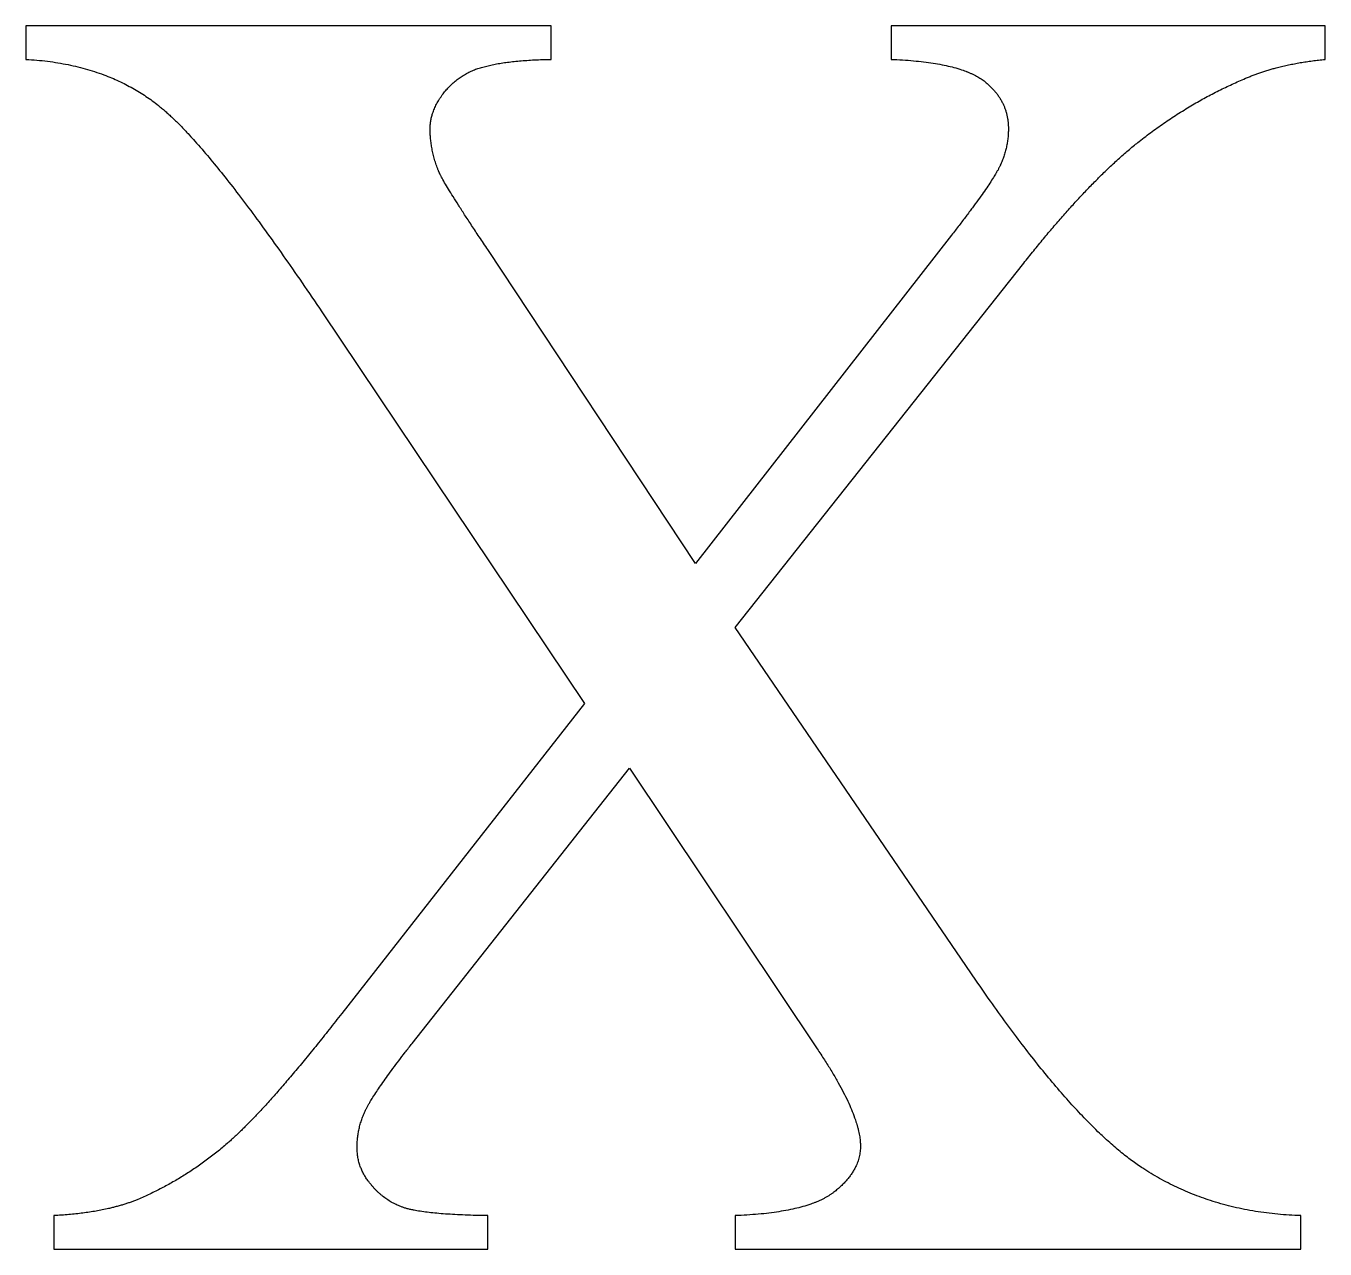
# Model space of a CAD drawing. Header units: millimetres. Extents: x -42.8 to -1.3, y -39.6 to -0.5.
import ezdxf

# ---------------------------------------------------------------- set-up
doc = ezdxf.new("R2010")
doc.units = ezdxf.units.MM
doc.layers.get('0').update_dxf_attribs({"linetype": 'CONTINUOUS'})

msp = doc.modelspace()

# ---------------------------------------------------------------- linework, layer by layer
for p, q in [((-26.002, -0.467), (-42.786, -0.467)), ((-42.786, -0.467), (-42.786, -1.534)), ((-26.002, -1.534), (-26.002, -0.467)), ((-1.258, -0.467), (-15.129, -0.467)), ((-15.129, -0.467), (-15.129, -1.534)), ((-1.258, -1.534), (-1.258, -0.467)), ((-13.197, -7.158), (-21.388, -17.655)), ((-21.388, -17.655), (-28.021, -7.619)), ((-20.119, -19.703), (-10.89, -8.052)), ((-33.327, -9.609), (-24.935, -22.126)), ((-12.419, -30.979), (-20.119, -19.703)), ((-24.935, -22.126), (-32.693, -32.046)), ((-30.443, -32.998), (-23.493, -24.202)), ((-23.493, -24.202), (-17.494, -33.171)), ((-41.892, -38.506), (-41.892, -39.573)), ((-28.021, -39.573), (-28.021, -38.506)), ((-20.119, -38.506), (-20.119, -39.573)), ((-2.036, -39.573), (-2.036, -38.506)), ((-41.892, -39.573), (-28.021, -39.573)), ((-20.119, -39.573), (-2.036, -39.573))]:
    msp.add_line(p, q)
for points in [[(-42.786, -1.534), (-40.191, -1.679), (-38.504, -3.048)], [(-28.482, -1.88), (-27.675, -1.563), (-26.002, -1.534)], [(-15.129, -1.534), (-12.938, -1.621), (-12.159, -2.226)], [(-3.796, -2.14), (-2.729, -1.679), (-1.258, -1.534)], [(-29.477, -2.673), (-29.088, -2.14), (-28.482, -1.88)], [(-12.159, -2.226), (-11.38, -2.832), (-11.38, -3.755)], [(-7.199, -4.159), (-5.584, -2.89), (-3.796, -2.14)], [(-29.866, -3.755), (-29.866, -3.207), (-29.477, -2.673)], [(-38.504, -3.048), (-36.817, -4.418), (-33.327, -9.609)], [(-29.607, -5.082), (-29.866, -4.418), (-29.866, -3.755)], [(-11.38, -3.755), (-11.38, -4.361), (-11.64, -4.923)], [(-10.89, -8.052), (-8.814, -5.428), (-7.199, -4.159)], [(-11.64, -4.923), (-11.899, -5.485), (-13.197, -7.158)], [(-28.021, -7.619), (-29.405, -5.572), (-29.607, -5.082)], [(-7.083, -36.992), (-9.275, -35.565), (-12.419, -30.979)], [(-32.693, -32.046), (-35.057, -35.074), (-36.355, -36.199)], [(-31.928, -35.132), (-31.654, -34.555), (-30.443, -32.998)], [(-17.494, -33.171), (-16.11, -35.219), (-16.11, -36.286)], [(-32.202, -36.314), (-32.202, -35.709), (-31.928, -35.132)], [(-36.355, -36.199), (-37.653, -37.324), (-39.21, -37.987)], [(-31.856, -37.381), (-32.202, -36.92), (-32.202, -36.314)], [(-16.11, -36.286), (-16.11, -37.093), (-16.961, -37.756)], [(-2.036, -38.506), (-4.892, -38.42), (-7.083, -36.992)], [(-30.76, -38.232), (-31.424, -37.987), (-31.856, -37.381)], [(-16.961, -37.756), (-17.812, -38.42), (-20.119, -38.506)], [(-39.21, -37.987), (-40.248, -38.42), (-41.892, -38.506)], [(-28.021, -38.506), (-30.097, -38.477), (-30.76, -38.232)]]:
    msp.add_open_spline(points, degree=2)

doc.saveas('drawing.dxf')
